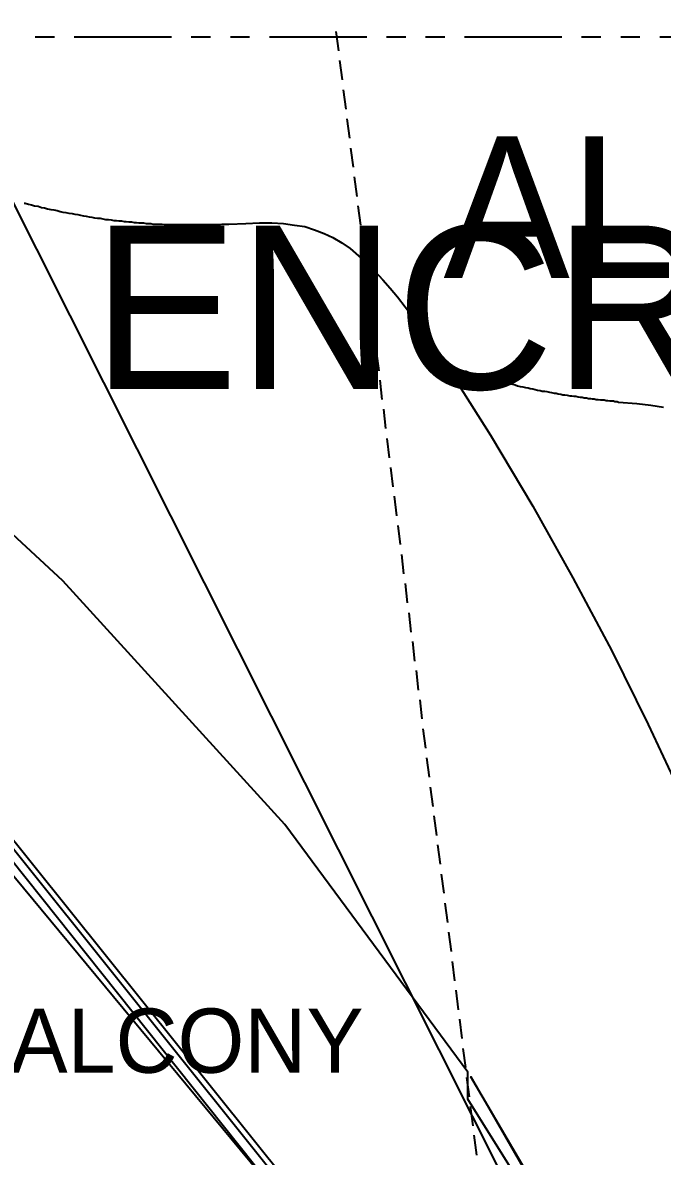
# Model space of a CAD drawing. Header units: feet. Extents: x -84 to 198, y -22 to 181.
# Drawn here: x 119.16 to 135.55, y 131.58 to 160.63 of the extents above; entities that cross this region are included whole.
import ezdxf
from ezdxf.enums import TextEntityAlignment as Align

# ---------------------------------------------------------------- set-up
doc = ezdxf.new("R2010")
doc.units = ezdxf.units.FT
for name, color, linetype in [('A-AREA-UNIDAD', 30, 'CONTINUOUS'), ('A-LINEA', 7, 'CONTINUOUS'), ('A-TEXTO-PDF', 3, 'CONTINUOUS')]:
    doc.layers.add(name, color=color, linetype=linetype)

msp = doc.modelspace()

# ---------------------------------------------------------------- linework, layer by layer
at = {"layer": 'A-AREA-UNIDAD'}
for points in [[(135.712, 123.9289), (132.96, 129.2089), (130.56, 133.0489), (130.56, 133.7422), (125.872, 140.0889), (120.192, 146.3289), (116.56, 149.6889), (112.88, 152.6933), (107.968, 156.1778), (103.008, 159.0578), (102.96, 159.3778), (101.52, 160.1422), (101.12, 160.1422), (101.088, 160.3733), (99.52, 161.1378), (97.28, 161.9378), (96, 162.0089), (95.28, 161.8489), (92.96, 160.8533)], [(138.112, 119.2533), (134.8, 126.5244), (130.64, 133.6178), (134.48, 126.9333), (137.68, 120.0889)]]:
    msp.add_lwpolyline(points, dxfattribs=at)
at = {"layer": 'A-LINEA'}
for p, q in [((140.7504, 112.4542), (100.776, 160.6287)), ((127.1867, 160.4044), (127.2533, 159.9111)), ((119.9733, 160.2578), (119.48, 160.2578)), ((122.9733, 160.2578), (120.48, 160.2578)), ((123.9733, 160.2578), (123.48, 160.2578)), ((124.9733, 160.2578), (124.48, 160.2578)), ((127.9733, 160.2578), (125.48, 160.2578)), ((128.9733, 160.2578), (128.48, 160.2578)), ((129.9733, 160.2578), (129.48, 160.2578)), ((132.9733, 160.2578), (130.48, 160.2578)), ((133.9733, 160.2578), (133.48, 160.2578)), ((134.9733, 160.2578), (134.48, 160.2578)), ((137.9733, 160.2578), (135.48, 160.2578)), ((127.28, 159.6578), (127.3467, 159.1644)), ((140.5969, 112.4055), (103.0856, 159.2112)), ((140.7504, 112.4542), (103.1232, 159.3849)), ((140.7504, 112.4542), (103.1232, 159.3849)), ((127.3733, 158.9111), (127.44, 158.4178)), ((140.277, 112.3118), (103.3057, 158.7075)), ((127.4667, 158.1644), (127.5333, 157.6711)), ((127.56, 157.4178), (127.6267, 156.9244)), ((127.6533, 156.6844), (127.72, 156.1778)), ((142.471, 109.1644), (118.664, 156.5455)), ((127.7467, 155.9378), (127.8133, 155.4444)), ((127.84, 155.1911), (127.9067, 154.6978)), ((127.9333, 154.4444), (128, 153.9511)), ((128.0267, 153.6978), (128.0933, 153.2044)), ((128.12, 152.9644), (128.1867, 152.4578)), ((128.2133, 152.2178), (128.28, 151.7111)), ((128.3067, 151.4711), (128.36, 150.9778)), ((128.4, 150.7244), (128.4533, 150.2311)), ((128.4933, 149.9778), (128.5467, 149.4844)), ((128.5867, 149.2311), (128.64, 148.7378)), ((128.68, 148.4978), (128.7333, 147.9911)), ((128.7733, 147.7511), (128.8267, 147.2578)), ((128.8667, 147.0044), (128.92, 146.5111)), ((128.96, 146.2578), (129.0133, 145.7644)), ((129.0533, 145.5111), (129.1067, 145.0178)), ((129.1467, 144.7778), (129.2, 144.2711)), ((129.24, 144.0311), (129.2933, 143.5244)), ((129.3333, 143.2844), (129.3867, 142.7911)), ((129.4133, 142.5378), (129.48, 142.0444)), ((129.5067, 141.7911), (129.5733, 141.2978)), ((129.6, 141.0444), (129.6667, 140.5511)), ((129.6933, 140.3111), (129.76, 139.8044)), ((129.7867, 139.5644), (129.8533, 139.0711)), ((129.88, 138.8178), (129.9467, 138.3244)), ((129.9733, 138.0711), (130.04, 137.5778)), ((130.0667, 137.3244), (130.1333, 136.8311)), ((130.16, 136.5778), (130.2267, 136.0844)), ((130.2533, 135.8444), (130.32, 135.3378)), ((130.3467, 135.0978), (130.4133, 134.6044)), ((130.44, 134.3511), (130.5067, 133.8578)), ((130.5333, 133.6044), (130.6, 133.1111)), ((130.6267, 132.8578), (130.6933, 132.3644)), ((130.72, 132.1244), (130.7867, 131.6178))]:
    msp.add_line(p, q, dxfattribs=at)
for points in [[(119.2, 156.0044), (119.2267, 156.0044), (119.3067, 155.9778), (119.3867, 155.9644), (119.4667, 155.9378), (119.56, 155.9244), (119.64, 155.8978), (119.72, 155.8844), (119.8, 155.8578), (119.88, 155.8444), (119.96, 155.8311), (120.04, 155.8178), (120.12, 155.7911), (120.1867, 155.7778), (120.2667, 155.7644), (120.3467, 155.7511), (120.4267, 155.7378), (120.4933, 155.7244), (120.5733, 155.7111), (120.64, 155.6978), (120.72, 155.6844), (120.7867, 155.6711), (120.8667, 155.6578), (120.9333, 155.6444), (121, 155.6311), (121.08, 155.6178), (121.1467, 155.6178), (121.2133, 155.6044), (121.28, 155.5911), (121.36, 155.5911), (121.4267, 155.5778), (121.4933, 155.5644), (121.56, 155.5644), (121.6267, 155.5511), (121.6933, 155.5511), (121.76, 155.5378), (121.8133, 155.5378), (121.88, 155.5244), (121.9467, 155.5244), (122.0133, 155.5111), (122.08, 155.5111), (122.1333, 155.4978), (122.2, 155.4978), (122.2533, 155.4978), (122.32, 155.4844), (122.3867, 155.4844), (122.44, 155.4844), (122.5067, 155.4711), (122.56, 155.4711), (122.6133, 155.4711), (122.68, 155.4711), (122.7333, 155.4711), (122.7867, 155.4578), (122.8533, 155.4578), (122.9067, 155.4578), (122.96, 155.4578), (123.0133, 155.4578), (123.0667, 155.4578), (123.12, 155.4578), (123.1733, 155.4578), (123.2267, 155.4578), (123.28, 155.4578), (123.3333, 155.4578), (123.3867, 155.4578), (123.44, 155.4578), (123.4933, 155.4578), (123.5467, 155.4578), (123.6, 155.4578), (123.6533, 155.4578), (123.6933, 155.4578), (123.7467, 155.4578), (123.8, 155.4578), (123.84, 155.4578), (123.8933, 155.4578), (123.9467, 155.4578), (123.9867, 155.4578), (124.04, 155.4578), (124.08, 155.4578), (124.1333, 155.4578), (124.1733, 155.4578), (124.2267, 155.4578), (124.2667, 155.4711), (124.3067, 155.4711), (124.36, 155.4711), (124.4, 155.4711), (124.44, 155.4711), (124.88, 155.4844), (125.2267, 155.4978), (125.5467, 155.4978), (125.84, 155.4844), (126.12, 155.4444), (126.3867, 155.4044), (126.64, 155.3244), (126.88, 155.2311), (127.1067, 155.1244), (127.3333, 154.9911), (127.5467, 154.8444), (127.76, 154.6578), (127.9733, 154.4711), (128.1867, 154.2578), (128.3867, 154.0444), (128.5733, 153.8311), (128.76, 153.6044), (128.96, 153.3511), (129.1467, 153.0978), (129.3333, 152.8578), (129.5067, 152.5911), (129.68, 152.3378), (129.8533, 152.0978), (130.0267, 151.8311), (131.1467, 150.0578), (132.2267, 148.2444), (133.2533, 146.4044), (134.2533, 144.5378), (135.1867, 142.6444), (136.08, 140.7378)], [(130, 151.8711), (130.08, 151.8444), (130.1467, 151.8178), (130.2267, 151.7911), (130.3067, 151.7644), (130.3733, 151.7378), (130.4533, 151.7111), (130.52, 151.6978), (130.6, 151.6711), (130.6667, 151.6444), (130.7467, 151.6178), (130.8133, 151.6044), (130.8933, 151.5778), (130.96, 151.5644), (131.0267, 151.5378), (131.1067, 151.5244), (131.1733, 151.4978), (131.24, 151.4844), (131.3067, 151.4578), (131.3733, 151.4444), (131.44, 151.4311), (131.52, 151.4044), (131.5867, 151.3911), (131.6533, 151.3778), (131.72, 151.3644), (131.7733, 151.3511), (131.84, 151.3244), (131.9067, 151.3111), (131.9733, 151.2978), (132.04, 151.2844), (132.1067, 151.2711), (132.16, 151.2578), (132.2267, 151.2444), (132.2933, 151.2311), (132.3467, 151.2178), (132.4133, 151.2044), (132.4667, 151.1911), (132.5333, 151.1911), (132.5867, 151.1778), (132.6533, 151.1644), (132.7067, 151.1511), (132.7733, 151.1378), (132.8267, 151.1378), (132.88, 151.1244), (132.9467, 151.1111), (133, 151.0978), (133.0533, 151.0978), (133.1067, 151.0844), (133.1733, 151.0711), (133.2267, 151.0711), (133.28, 151.0578), (133.3333, 151.0578), (133.3867, 151.0444), (133.44, 151.0311), (133.4933, 151.0311), (133.5467, 151.0178), (133.6, 151.0178), (133.6533, 151.0044), (133.7067, 151.0044), (133.7467, 150.9911), (133.8, 150.9911), (133.8533, 150.9778), (133.9067, 150.9778), (133.96, 150.9644), (134, 150.9644), (134.0533, 150.9644), (134.1067, 150.9511), (134.1467, 150.9511), (134.2, 150.9378), (134.24, 150.9378), (134.2933, 150.9378), (134.3333, 150.9244), (134.3867, 150.9244), (134.4267, 150.9111), (134.8933, 150.8711), (135.2533, 150.8311), (135.5733, 150.7778)]]:
    msp.add_lwpolyline(points, dxfattribs=at)

# ---------------------------------------------------------------- texts
at = {"layer": 'A-TEXTO-PDF'}
for s, height, p in [('ALLOWABLE', 3.633, (144.6541, 154.0865)), ('ENCROACHMENT', 4.186, (144.8906, 151.2455)), ('BALCONY', 1.646, (122.6365, 133.7252))]:
    msp.add_text(s, height=height, dxfattribs=at).set_placement(p, align=Align.CENTER)

doc.saveas('drawing.dxf')
